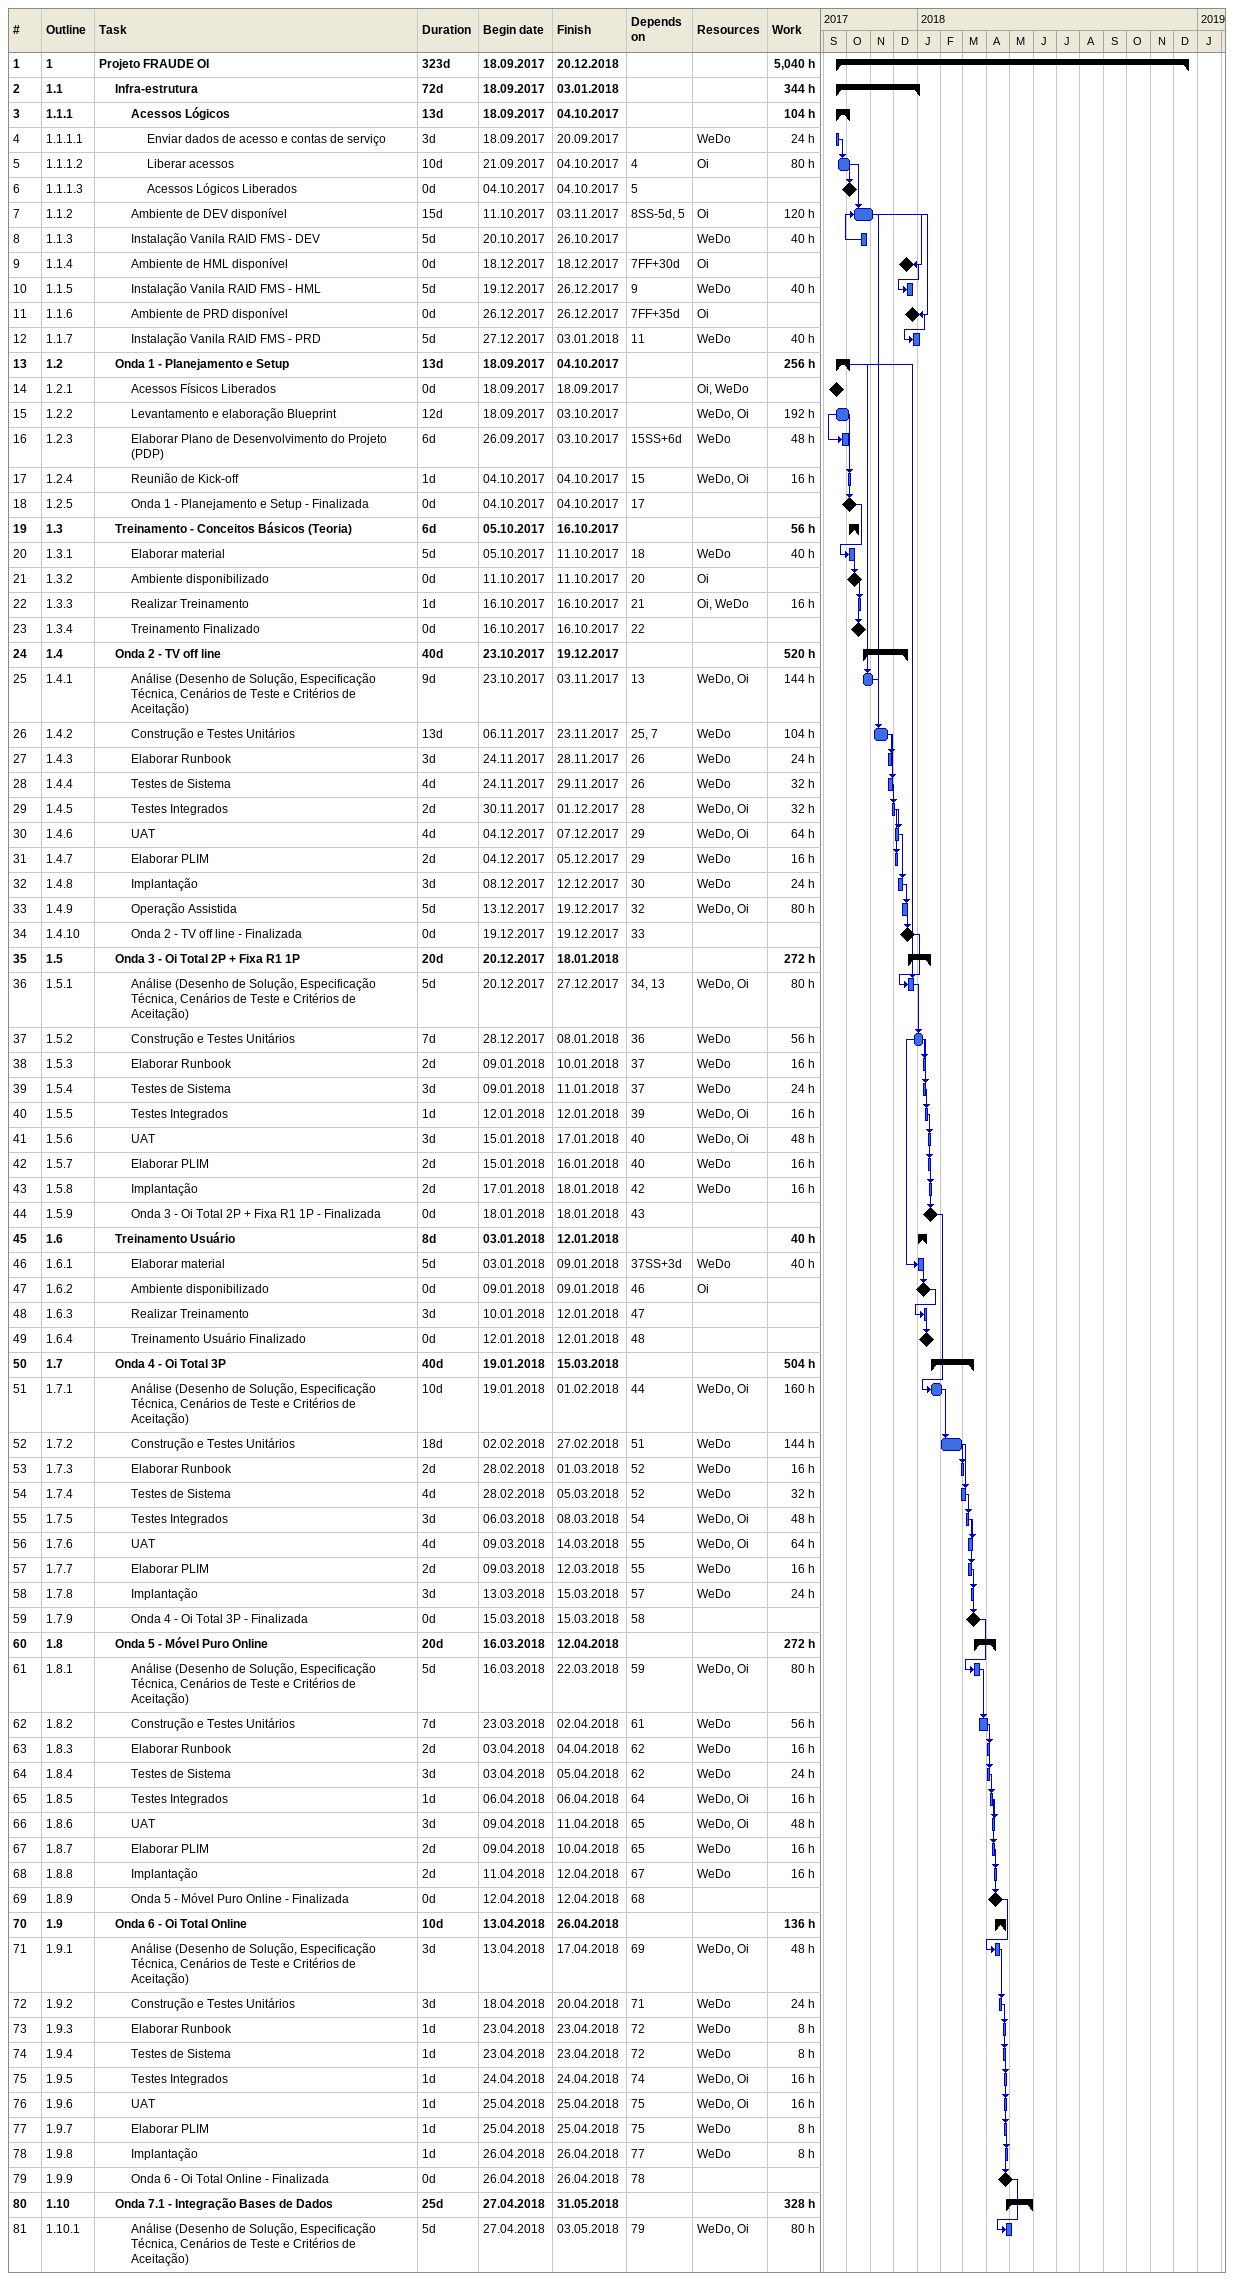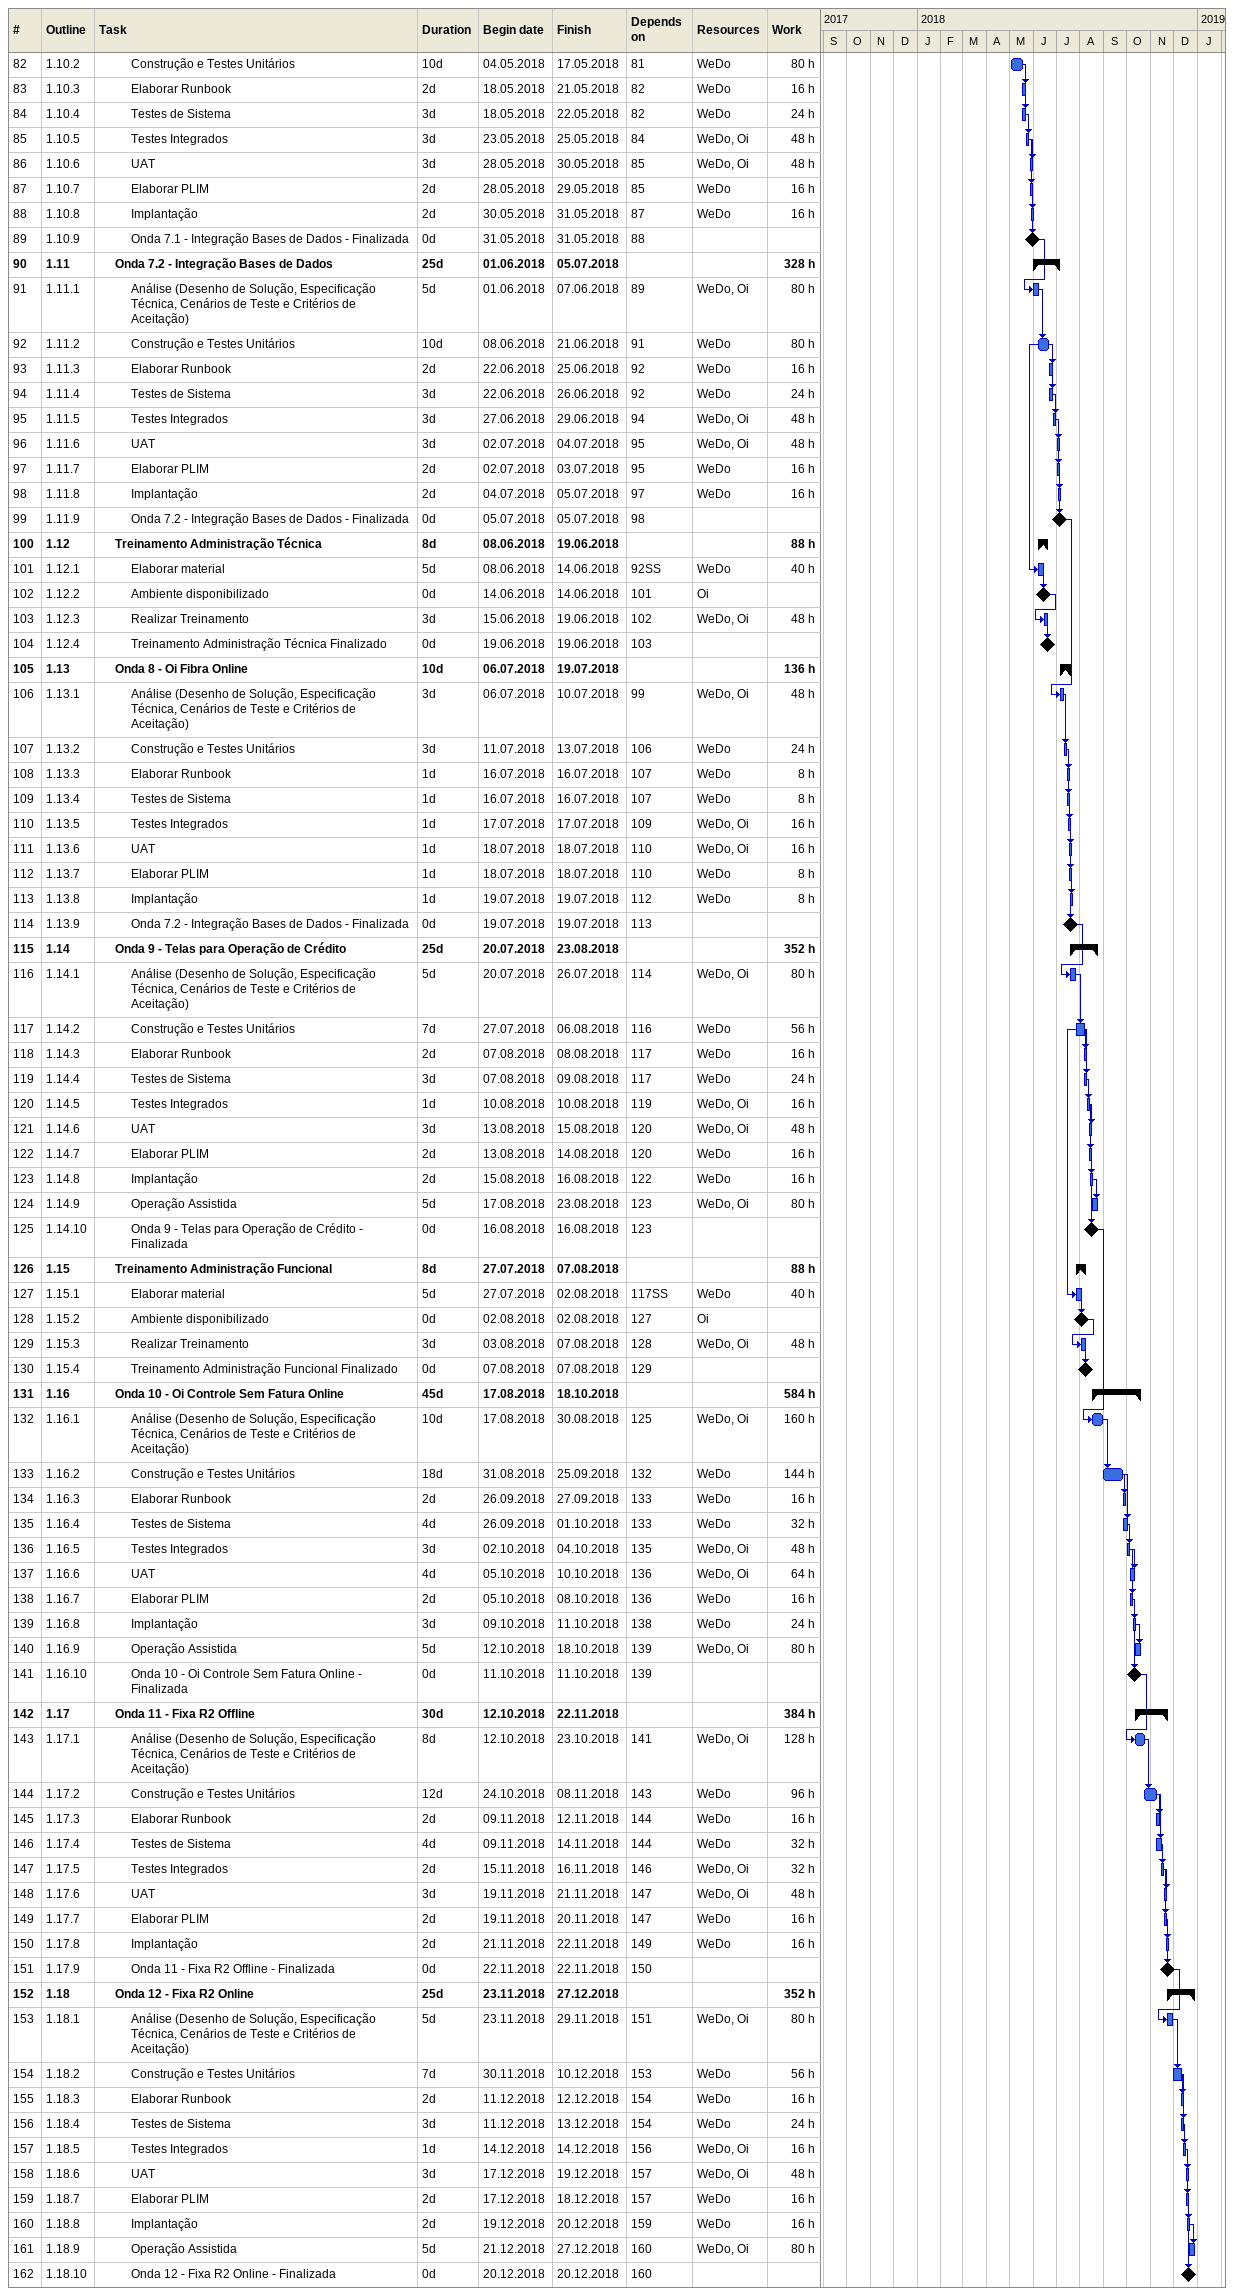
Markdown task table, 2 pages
| ID | WBS | Task | Duration | Start | Finish | Predecessors | Resources | Work (h) |
|---|---|---|---|---|---|---|---|---|
| 1 | 1 | **Projeto FRAUDE OI** | 323d | 2017-09-18 | 2018-12-20 |  |  | 5040 |
| 2 | 1.1 | **Infra-estrutura** | 72d | 2017-09-18 | 2018-01-03 |  |  | 344 |
| 3 | 1.1.1 | **Acessos Lógicos** | 13d | 2017-09-18 | 2017-10-04 |  |  | 104 |
| 4 | 1.1.1.1 | Enviar dados de acesso e contas de serviço | 3d | 2017-09-18 | 2017-09-20 |  | WeDo | 24 |
| 5 | 1.1.1.2 | Liberar acessos | 10d | 2017-09-21 | 2017-10-04 | 4 | Oi | 80 |
| 6 | 1.1.1.3 | Acessos Lógicos Liberados | 0d | 2017-10-04 | 2017-10-04 | 5 |  |  |
| 7 | 1.1.2 | Ambiente de DEV disponível | 15d | 2017-10-11 | 2017-11-03 | 8SS-5d, 5 | Oi | 120 |
| 8 | 1.1.3 | Instalação Vanila RAID FMS - DEV | 5d | 2017-10-20 | 2017-10-26 |  | WeDo | 40 |
| 9 | 1.1.4 | Ambiente de HML disponível | 0d | 2017-12-18 | 2017-12-18 | 7FF+30d | Oi |  |
| 10 | 1.1.5 | Instalação Vanila RAID FMS - HML | 5d | 2017-12-19 | 2017-12-26 | 9 | WeDo | 40 |
| 11 | 1.1.6 | Ambiente de PRD disponível | 0d | 2017-12-26 | 2017-12-26 | 7FF+35d | Oi |  |
| 12 | 1.1.7 | Instalação Vanila RAID FMS - PRD | 5d | 2017-12-27 | 2018-01-03 | 11 | WeDo | 40 |
| 13 | 1.2 | **Onda 1 - Planejamento e Setup** | 13d | 2017-09-18 | 2017-10-04 |  |  | 256 |
| 14 | 1.2.1 | Acessos Físicos Liberados | 0d | 2017-09-18 | 2017-09-18 |  | Oi, WeDo |  |
| 15 | 1.2.2 | Levantamento e elaboração Blueprint | 12d | 2017-09-18 | 2017-10-03 |  | WeDo, Oi | 192 |
| 16 | 1.2.3 | Elaborar Plano de Desenvolvimento do Projeto (PDP) | 6d | 2017-09-26 | 2017-10-03 | 15SS+6d | WeDo | 48 |
| 17 | 1.2.4 | Reunião de Kick-off | 1d | 2017-10-04 | 2017-10-04 | 15 | WeDo, Oi | 16 |
| 18 | 1.2.5 | Onda 1 - Planejamento e Setup - Finalizada | 0d | 2017-10-04 | 2017-10-04 | 17 |  |  |
| 19 | 1.3 | **Treinamento - Conceitos Básicos (Teoria)** | 6d | 2017-10-05 | 2017-10-16 |  |  | 56 |
| 20 | 1.3.1 | Elaborar material | 5d | 2017-10-05 | 2017-10-11 | 18 | WeDo | 40 |
| 21 | 1.3.2 | Ambiente disponibilizado | 0d | 2017-10-11 | 2017-10-11 | 20 | Oi |  |
| 22 | 1.3.3 | Realizar Treinamento | 1d | 2017-10-16 | 2017-10-16 | 21 | Oi, WeDo | 16 |
| 23 | 1.3.4 | Treinamento Finalizado | 0d | 2017-10-16 | 2017-10-16 | 22 |  |  |
| 24 | 1.4 | **Onda 2 - TV off line** | 40d | 2017-10-23 | 2017-12-19 |  |  | 520 |
| 25 | 1.4.1 | Análise (Desenho de Solução, Especificação Técnica, Cenários de Teste e Critérios de Aceitação) | 9d | 2017-10-23 | 2017-11-03 | 13 | WeDo, Oi | 144 |
| 26 | 1.4.2 | Construção e Testes Unitários | 13d | 2017-11-06 | 2017-11-23 | 25, 7 | WeDo | 104 |
| 27 | 1.4.3 | Elaborar Runbook | 3d | 2017-11-24 | 2017-11-28 | 26 | WeDo | 24 |
| 28 | 1.4.4 | Testes de Sistema | 4d | 2017-11-24 | 2017-11-29 | 26 | WeDo | 32 |
| 29 | 1.4.5 | Testes Integrados | 2d | 2017-11-30 | 2017-12-01 | 28 | WeDo, Oi | 32 |
| 30 | 1.4.6 | UAT | 4d | 2017-12-04 | 2017-12-07 | 29 | WeDo, Oi | 64 |
| 31 | 1.4.7 | Elaborar PLIM | 2d | 2017-12-04 | 2017-12-05 | 29 | WeDo | 16 |
| 32 | 1.4.8 | Implantação | 3d | 2017-12-08 | 2017-12-12 | 30 | WeDo | 24 |
| 33 | 1.4.9 | Operação Assistida | 5d | 2017-12-13 | 2017-12-19 | 32 | WeDo, Oi | 80 |
| 34 | 1.4.10 | Onda 2 - TV off line - Finalizada | 0d | 2017-12-19 | 2017-12-19 | 33 |  |  |
| 35 | 1.5 | **Onda 3 - Oi Total 2P + Fixa R1 1P** | 20d | 2017-12-20 | 2018-01-18 |  |  | 272 |
| 36 | 1.5.1 | Análise (Desenho de Solução, Especificação Técnica, Cenários de Teste e Critérios de Aceitação) | 5d | 2017-12-20 | 2017-12-27 | 34, 13 | WeDo, Oi | 80 |
| 37 | 1.5.2 | Construção e Testes Unitários | 7d | 2017-12-28 | 2018-01-08 | 36 | WeDo | 56 |
| 38 | 1.5.3 | Elaborar Runbook | 2d | 2018-01-09 | 2018-01-10 | 37 | WeDo | 16 |
| 39 | 1.5.4 | Testes de Sistema | 3d | 2018-01-09 | 2018-01-11 | 37 | WeDo | 24 |
| 40 | 1.5.5 | Testes Integrados | 1d | 2018-01-12 | 2018-01-12 | 39 | WeDo, Oi | 16 |
| 41 | 1.5.6 | UAT | 3d | 2018-01-15 | 2018-01-17 | 40 | WeDo, Oi | 48 |
| 42 | 1.5.7 | Elaborar PLIM | 2d | 2018-01-15 | 2018-01-16 | 40 | WeDo | 16 |
| 43 | 1.5.8 | Implantação | 2d | 2018-01-17 | 2018-01-18 | 42 | WeDo | 16 |
| 44 | 1.5.9 | Onda 3 - Oi Total 2P + Fixa R1 1P - Finalizada | 0d | 2018-01-18 | 2018-01-18 | 43 |  |  |
| 45 | 1.6 | **Treinamento Usuário** | 8d | 2018-01-03 | 2018-01-12 |  |  | 40 |
| 46 | 1.6.1 | Elaborar material | 5d | 2018-01-03 | 2018-01-09 | 37SS+3d | WeDo | 40 |
| 47 | 1.6.2 | Ambiente disponibilizado | 0d | 2018-01-09 | 2018-01-09 | 46 | Oi |  |
| 48 | 1.6.3 | Realizar Treinamento | 3d | 2018-01-10 | 2018-01-12 | 47 |  |  |
| 49 | 1.6.4 | Treinamento Usuário Finalizado | 0d | 2018-01-12 | 2018-01-12 | 48 |  |  |
| 50 | 1.7 | **Onda 4 - Oi Total 3P** | 40d | 2018-01-19 | 2018-03-15 |  |  | 504 |
| 51 | 1.7.1 | Análise (Desenho de Solução, Especificação Técnica, Cenários de Teste e Critérios de Aceitação) | 10d | 2018-01-19 | 2018-02-01 | 44 | WeDo, Oi | 160 |
| 52 | 1.7.2 | Construção e Testes Unitários | 18d | 2018-02-02 | 2018-02-27 | 51 | WeDo | 144 |
| 53 | 1.7.3 | Elaborar Runbook | 2d | 2018-02-28 | 2018-03-01 | 52 | WeDo | 16 |
| 54 | 1.7.4 | Testes de Sistema | 4d | 2018-02-28 | 2018-03-05 | 52 | WeDo | 32 |
| 55 | 1.7.5 | Testes Integrados | 3d | 2018-03-06 | 2018-03-08 | 54 | WeDo, Oi | 48 |
| 56 | 1.7.6 | UAT | 4d | 2018-03-09 | 2018-03-14 | 55 | WeDo, Oi | 64 |
| 57 | 1.7.7 | Elaborar PLIM | 2d | 2018-03-09 | 2018-03-12 | 55 | WeDo | 16 |
| 58 | 1.7.8 | Implantação | 3d | 2018-03-13 | 2018-03-15 | 57 | WeDo | 24 |
| 59 | 1.7.9 | Onda 4 - Oi Total 3P - Finalizada | 0d | 2018-03-15 | 2018-03-15 | 58 |  |  |
| 60 | 1.8 | **Onda 5 - Móvel Puro Online** | 20d | 2018-03-16 | 2018-04-12 |  |  | 272 |
| 61 | 1.8.1 | Análise (Desenho de Solução, Especificação Técnica, Cenários de Teste e Critérios de Aceitação) | 5d | 2018-03-16 | 2018-03-22 | 59 | WeDo, Oi | 80 |
| 62 | 1.8.2 | Construção e Testes Unitários | 7d | 2018-03-23 | 2018-04-02 | 61 | WeDo | 56 |
| 63 | 1.8.3 | Elaborar Runbook | 2d | 2018-04-03 | 2018-04-04 | 62 | WeDo | 16 |
| 64 | 1.8.4 | Testes de Sistema | 3d | 2018-04-03 | 2018-04-05 | 62 | WeDo | 24 |
| 65 | 1.8.5 | Testes Integrados | 1d | 2018-04-06 | 2018-04-06 | 64 | WeDo, Oi | 16 |
| 66 | 1.8.6 | UAT | 3d | 2018-04-09 | 2018-04-11 | 65 | WeDo, Oi | 48 |
| 67 | 1.8.7 | Elaborar PLIM | 2d | 2018-04-09 | 2018-04-10 | 65 | WeDo | 16 |
| 68 | 1.8.8 | Implantação | 2d | 2018-04-11 | 2018-04-12 | 67 | WeDo | 16 |
| 69 | 1.8.9 | Onda 5 - Móvel Puro Online - Finalizada | 0d | 2018-04-12 | 2018-04-12 | 68 |  |  |
| 70 | 1.9 | **Onda 6 - Oi Total Online** | 10d | 2018-04-13 | 2018-04-26 |  |  | 136 |
| 71 | 1.9.1 | Análise (Desenho de Solução, Especificação Técnica, Cenários de Teste e Critérios de Aceitação) | 3d | 2018-04-13 | 2018-04-17 | 69 | WeDo, Oi | 48 |
| 72 | 1.9.2 | Construção e Testes Unitários | 3d | 2018-04-18 | 2018-04-20 | 71 | WeDo | 24 |
| 73 | 1.9.3 | Elaborar Runbook | 1d | 2018-04-23 | 2018-04-23 | 72 | WeDo | 8 |
| 74 | 1.9.4 | Testes de Sistema | 1d | 2018-04-23 | 2018-04-23 | 72 | WeDo | 8 |
| 75 | 1.9.5 | Testes Integrados | 1d | 2018-04-24 | 2018-04-24 | 74 | WeDo, Oi | 16 |
| 76 | 1.9.6 | UAT | 1d | 2018-04-25 | 2018-04-25 | 75 | WeDo, Oi | 16 |
| 77 | 1.9.7 | Elaborar PLIM | 1d | 2018-04-25 | 2018-04-25 | 75 | WeDo | 8 |
| 78 | 1.9.8 | Implantação | 1d | 2018-04-26 | 2018-04-26 | 77 | WeDo | 8 |
| 79 | 1.9.9 | Onda 6 - Oi Total Online - Finalizada | 0d | 2018-04-26 | 2018-04-26 | 78 |  |  |
| 80 | 1.10 | **Onda 7.1 - Integração Bases de Dados** | 25d | 2018-04-27 | 2018-05-31 |  |  | 328 |
| 81 | 1.10.1 | Análise (Desenho de Solução, Especificação Técnica, Cenários de Teste e Critérios de Aceitação) | 5d | 2018-04-27 | 2018-05-03 | 79 | WeDo, Oi | 80 |
| 82 | 1.10.2 | Construção e Testes Unitários | 10d | 2018-05-04 | 2018-05-17 | 81 | WeDo | 80 |
| 83 | 1.10.3 | Elaborar Runbook | 2d | 2018-05-18 | 2018-05-21 | 82 | WeDo | 16 |
| 84 | 1.10.4 | Testes de Sistema | 3d | 2018-05-18 | 2018-05-22 | 82 | WeDo | 24 |
| 85 | 1.10.5 | Testes Integrados | 3d | 2018-05-23 | 2018-05-25 | 84 | WeDo, Oi | 48 |
| 86 | 1.10.6 | UAT | 3d | 2018-05-28 | 2018-05-30 | 85 | WeDo, Oi | 48 |
| 87 | 1.10.7 | Elaborar PLIM | 2d | 2018-05-28 | 2018-05-29 | 85 | WeDo | 16 |
| 88 | 1.10.8 | Implantação | 2d | 2018-05-30 | 2018-05-31 | 87 | WeDo | 16 |
| 89 | 1.10.9 | Onda 7.1 - Integração Bases de Dados - Finalizada | 0d | 2018-05-31 | 2018-05-31 | 88 |  |  |
| 90 | 1.11 | **Onda 7.2 - Integração Bases de Dados** | 25d | 2018-06-01 | 2018-07-05 |  |  | 328 |
| 91 | 1.11.1 | Análise (Desenho de Solução, Especificação Técnica, Cenários de Teste e Critérios de Aceitação) | 5d | 2018-06-01 | 2018-06-07 | 89 | WeDo, Oi | 80 |
| 92 | 1.11.2 | Construção e Testes Unitários | 10d | 2018-06-08 | 2018-06-21 | 91 | WeDo | 80 |
| 93 | 1.11.3 | Elaborar Runbook | 2d | 2018-06-22 | 2018-06-25 | 92 | WeDo | 16 |
| 94 | 1.11.4 | Testes de Sistema | 3d | 2018-06-22 | 2018-06-26 | 92 | WeDo | 24 |
| 95 | 1.11.5 | Testes Integrados | 3d | 2018-06-27 | 2018-06-29 | 94 | WeDo, Oi | 48 |
| 96 | 1.11.6 | UAT | 3d | 2018-07-02 | 2018-07-04 | 95 | WeDo, Oi | 48 |
| 97 | 1.11.7 | Elaborar PLIM | 2d | 2018-07-02 | 2018-07-03 | 95 | WeDo | 16 |
| 98 | 1.11.8 | Implantação | 2d | 2018-07-04 | 2018-07-05 | 97 | WeDo | 16 |
| 99 | 1.11.9 | Onda 7.2 - Integração Bases de Dados - Finalizada | 0d | 2018-07-05 | 2018-07-05 | 98 |  |  |
| 100 | 1.12 | **Treinamento Administração Técnica** | 8d | 2018-06-08 | 2018-06-19 |  |  | 88 |
| 101 | 1.12.1 | Elaborar material | 5d | 2018-06-08 | 2018-06-14 | 92SS | WeDo | 40 |
| 102 | 1.12.2 | Ambiente disponibilizado | 0d | 2018-06-14 | 2018-06-14 | 101 | Oi |  |
| 103 | 1.12.3 | Realizar Treinamento | 3d | 2018-06-15 | 2018-06-19 | 102 | WeDo, Oi | 48 |
| 104 | 1.12.4 | Treinamento Administração Técnica Finalizado | 0d | 2018-06-19 | 2018-06-19 | 103 |  |  |
| 105 | 1.13 | **Onda 8 - Oi Fibra Online** | 10d | 2018-07-06 | 2018-07-19 |  |  | 136 |
| 106 | 1.13.1 | Análise (Desenho de Solução, Especificação Técnica, Cenários de Teste e Critérios de Aceitação) | 3d | 2018-07-06 | 2018-07-10 | 99 | WeDo, Oi | 48 |
| 107 | 1.13.2 | Construção e Testes Unitários | 3d | 2018-07-11 | 2018-07-13 | 106 | WeDo | 24 |
| 108 | 1.13.3 | Elaborar Runbook | 1d | 2018-07-16 | 2018-07-16 | 107 | WeDo | 8 |
| 109 | 1.13.4 | Testes de Sistema | 1d | 2018-07-16 | 2018-07-16 | 107 | WeDo | 8 |
| 110 | 1.13.5 | Testes Integrados | 1d | 2018-07-17 | 2018-07-17 | 109 | WeDo, Oi | 16 |
| 111 | 1.13.6 | UAT | 1d | 2018-07-18 | 2018-07-18 | 110 | WeDo, Oi | 16 |
| 112 | 1.13.7 | Elaborar PLIM | 1d | 2018-07-18 | 2018-07-18 | 110 | WeDo | 8 |
| 113 | 1.13.8 | Implantação | 1d | 2018-07-19 | 2018-07-19 | 112 | WeDo | 8 |
| 114 | 1.13.9 | Onda 7.2 - Integração Bases de Dados - Finalizada | 0d | 2018-07-19 | 2018-07-19 | 113 |  |  |
| 115 | 1.14 | **Onda 9 - Telas para Operação de Crédito** | 25d | 2018-07-20 | 2018-08-23 |  |  | 352 |
| 116 | 1.14.1 | Análise (Desenho de Solução, Especificação Técnica, Cenários de Teste e Critérios de Aceitação) | 5d | 2018-07-20 | 2018-07-26 | 114 | WeDo, Oi | 80 |
| 117 | 1.14.2 | Construção e Testes Unitários | 7d | 2018-07-27 | 2018-08-06 | 116 | WeDo | 56 |
| 118 | 1.14.3 | Elaborar Runbook | 2d | 2018-08-07 | 2018-08-08 | 117 | WeDo | 16 |
| 119 | 1.14.4 | Testes de Sistema | 3d | 2018-08-07 | 2018-08-09 | 117 | WeDo | 24 |
| 120 | 1.14.5 | Testes Integrados | 1d | 2018-08-10 | 2018-08-10 | 119 | WeDo, Oi | 16 |
| 121 | 1.14.6 | UAT | 3d | 2018-08-13 | 2018-08-15 | 120 | WeDo, Oi | 48 |
| 122 | 1.14.7 | Elaborar PLIM | 2d | 2018-08-13 | 2018-08-14 | 120 | WeDo | 16 |
| 123 | 1.14.8 | Implantação | 2d | 2018-08-15 | 2018-08-16 | 122 | WeDo | 16 |
| 124 | 1.14.9 | Operação Assistida | 5d | 2018-08-17 | 2018-08-23 | 123 | WeDo, Oi | 80 |
| 125 | 1.14.10 | Onda 9 - Telas para Operação de Crédito - Finalizada | 0d | 2018-08-16 | 2018-08-16 | 123 |  |  |
| 126 | 1.15 | **Treinamento Administração Funcional** | 8d | 2018-07-27 | 2018-08-07 |  |  | 88 |
| 127 | 1.15.1 | Elaborar material | 5d | 2018-07-27 | 2018-08-02 | 117SS | WeDo | 40 |
| 128 | 1.15.2 | Ambiente disponibilizado | 0d | 2018-08-02 | 2018-08-02 | 127 | Oi |  |
| 129 | 1.15.3 | Realizar Treinamento | 3d | 2018-08-03 | 2018-08-07 | 128 | WeDo, Oi | 48 |
| 130 | 1.15.4 | Treinamento Administração Funcional Finalizado | 0d | 2018-08-07 | 2018-08-07 | 129 |  |  |
| 131 | 1.16 | **Onda 10 - Oi Controle Sem Fatura Online** | 45d | 2018-08-17 | 2018-10-18 |  |  | 584 |
| 132 | 1.16.1 | Análise (Desenho de Solução, Especificação Técnica, Cenários de Teste e Critérios de Aceitação) | 10d | 2018-08-17 | 2018-08-30 | 125 | WeDo, Oi | 160 |
| 133 | 1.16.2 | Construção e Testes Unitários | 18d | 2018-08-31 | 2018-09-25 | 132 | WeDo | 144 |
| 134 | 1.16.3 | Elaborar Runbook | 2d | 2018-09-26 | 2018-09-27 | 133 | WeDo | 16 |
| 135 | 1.16.4 | Testes de Sistema | 4d | 2018-09-26 | 2018-10-01 | 133 | WeDo | 32 |
| 136 | 1.16.5 | Testes Integrados | 3d | 2018-10-02 | 2018-10-04 | 135 | WeDo, Oi | 48 |
| 137 | 1.16.6 | UAT | 4d | 2018-10-05 | 2018-10-10 | 136 | WeDo, Oi | 64 |
| 138 | 1.16.7 | Elaborar PLIM | 2d | 2018-10-05 | 2018-10-08 | 136 | WeDo | 16 |
| 139 | 1.16.8 | Implantação | 3d | 2018-10-09 | 2018-10-11 | 138 | WeDo | 24 |
| 140 | 1.16.9 | Operação Assistida | 5d | 2018-10-12 | 2018-10-18 | 139 | WeDo, Oi | 80 |
| 141 | 1.16.10 | Onda 10 - Oi Controle Sem Fatura Online - Finalizada | 0d | 2018-10-11 | 2018-10-11 | 139 |  |  |
| 142 | 1.17 | **Onda 11 - Fixa R2 Offline** | 30d | 2018-10-12 | 2018-11-22 |  |  | 384 |
| 143 | 1.17.1 | Análise (Desenho de Solução, Especificação Técnica, Cenários de Teste e Critérios de Aceitação) | 8d | 2018-10-12 | 2018-10-23 | 141 | WeDo, Oi | 128 |
| 144 | 1.17.2 | Construção e Testes Unitários | 12d | 2018-10-24 | 2018-11-08 | 143 | WeDo | 96 |
| 145 | 1.17.3 | Elaborar Runbook | 2d | 2018-11-09 | 2018-11-12 | 144 | WeDo | 16 |
| 146 | 1.17.4 | Testes de Sistema | 4d | 2018-11-09 | 2018-11-14 | 144 | WeDo | 32 |
| 147 | 1.17.5 | Testes Integrados | 2d | 2018-11-15 | 2018-11-16 | 146 | WeDo, Oi | 32 |
| 148 | 1.17.6 | UAT | 3d | 2018-11-19 | 2018-11-21 | 147 | WeDo, Oi | 48 |
| 149 | 1.17.7 | Elaborar PLIM | 2d | 2018-11-19 | 2018-11-20 | 147 | WeDo | 16 |
| 150 | 1.17.8 | Implantação | 2d | 2018-11-21 | 2018-11-22 | 149 | WeDo | 16 |
| 151 | 1.17.9 | Onda 11 - Fixa R2 Offline - Finalizada | 0d | 2018-11-22 | 2018-11-22 | 150 |  |  |
| 152 | 1.18 | **Onda 12 - Fixa R2 Online** | 25d | 2018-11-23 | 2018-12-27 |  |  | 352 |
| 153 | 1.18.1 | Análise (Desenho de Solução, Especificação Técnica, Cenários de Teste e Critérios de Aceitação) | 5d | 2018-11-23 | 2018-11-29 | 151 | WeDo, Oi | 80 |
| 154 | 1.18.2 | Construção e Testes Unitários | 7d | 2018-11-30 | 2018-12-10 | 153 | WeDo | 56 |
| 155 | 1.18.3 | Elaborar Runbook | 2d | 2018-12-11 | 2018-12-12 | 154 | WeDo | 16 |
| 156 | 1.18.4 | Testes de Sistema | 3d | 2018-12-11 | 2018-12-13 | 154 | WeDo | 24 |
| 157 | 1.18.5 | Testes Integrados | 1d | 2018-12-14 | 2018-12-14 | 156 | WeDo, Oi | 16 |
| 158 | 1.18.6 | UAT | 3d | 2018-12-17 | 2018-12-19 | 157 | WeDo, Oi | 48 |
| 159 | 1.18.7 | Elaborar PLIM | 2d | 2018-12-17 | 2018-12-18 | 157 | WeDo | 16 |
| 160 | 1.18.8 | Implantação | 2d | 2018-12-19 | 2018-12-20 | 159 | WeDo | 16 |
| 161 | 1.18.9 | Operação Assistida | 5d | 2018-12-21 | 2018-12-27 | 160 | WeDo, Oi | 80 |
| 162 | 1.18.10 | Onda 12 - Fixa R2 Online - Finalizada | 0d | 2018-12-20 | 2018-12-20 | 160 |  |  |
